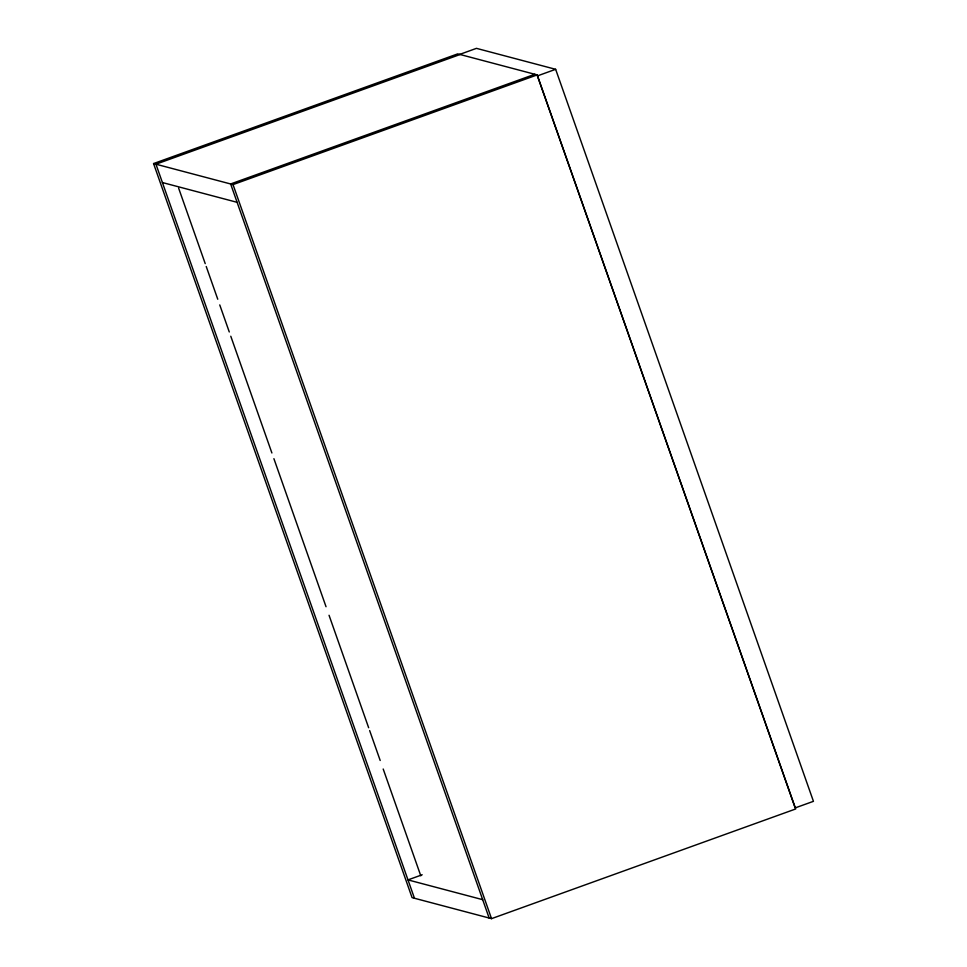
<?xml version="1.0" encoding="UTF-8"?>
<svg xmlns="http://www.w3.org/2000/svg" width="967" height="967" viewBox="0 0 967 967"><rect width="100%" height="100%" fill="white"/><g stroke="black" fill="none" stroke-linecap="round" stroke-linejoin="round"><path stroke-width="1.45" d="M153.56 163.568L457.717 53.874L537.181 74.906L795.684 808.968L491.526 918.65L412.063 897.618L153.56 163.568L233.023 184.6L537.181 74.906M459.615 54.43L476.453 48.35L555.65 69.31L813.44 801.329L795.188 807.904L537.41 75.897L555.65 69.31M460.099 54.503L155.941 164.197L414.444 898.246M534.799 74.278L230.642 183.96L489.145 918.021M422.192 874.772L407.989 879.897L482.678 899.673M162.408 182.545L237.108 202.321M233.023 184.6L491.526 918.65M178.641 188.178L205.222 263.628M206.225 266.481L217.756 299.226M219.751 304.919L229.276 331.971M230.787 336.238L271.896 452.979M273.903 458.672L326.036 606.732M329.046 615.266L368.657 727.74M369.66 730.581L380.188 760.485M383.198 769.019L420.79 875.8"/></g></svg>
